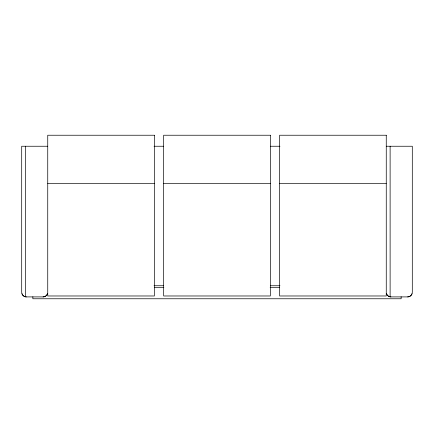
<?xml version="1.0" encoding="UTF-8"?>
<svg xmlns="http://www.w3.org/2000/svg" width="434" height="434" viewBox="0 0 434 434"><rect width="100%" height="100%" fill="white"/><g stroke="black" fill="none" stroke-linecap="round" stroke-linejoin="round"><path stroke-width="0.65" d="M47.469 293.737C46.888 295.603 45.022 296.883 43.091 296.905L26.349 296.905C24.418 296.883 22.552 295.603 21.971 293.737M412.029 293.737C411.448 295.603 409.582 296.883 407.651 296.905L390.909 296.905C388.978 296.883 387.112 295.603 386.531 293.737M47.74 146.247L21.7 146.247L21.7 292.256A4.649 4.649 0 0 0 26.349 296.905M154.037 146.247L163.515 146.247M270.485 146.247L279.963 146.247M386.26 146.247L412.3 146.247L412.3 292.256A4.649 4.649 0 0 1 407.651 296.905M47.74 183.446L154.374 183.446M163.672 183.446L270.328 183.446M279.626 183.446L386.26 183.446M154.037 285.746L163.515 285.746M270.485 285.746L279.963 285.746M154.374 287.606L163.851 287.606M270.149 287.606L279.626 287.606M401.141 296.737L401.141 298.766L32.859 298.766L32.859 296.737M390.117 146.247L390.117 296.802M25.557 146.247L25.557 296.802M390.909 296.905A4.649 4.649 0 0 1 386.417 293.46M47.583 293.46A4.649 4.649 0 0 1 43.091 296.905M154.374 135.234L47.74 135.234L47.74 295.977L154.374 295.977L154.374 135.234M270.328 135.234L163.672 135.234L163.672 295.977L270.328 295.977L270.328 135.234M386.26 135.234L279.626 135.234L279.626 295.977L386.26 295.977L386.26 135.234"/></g></svg>
